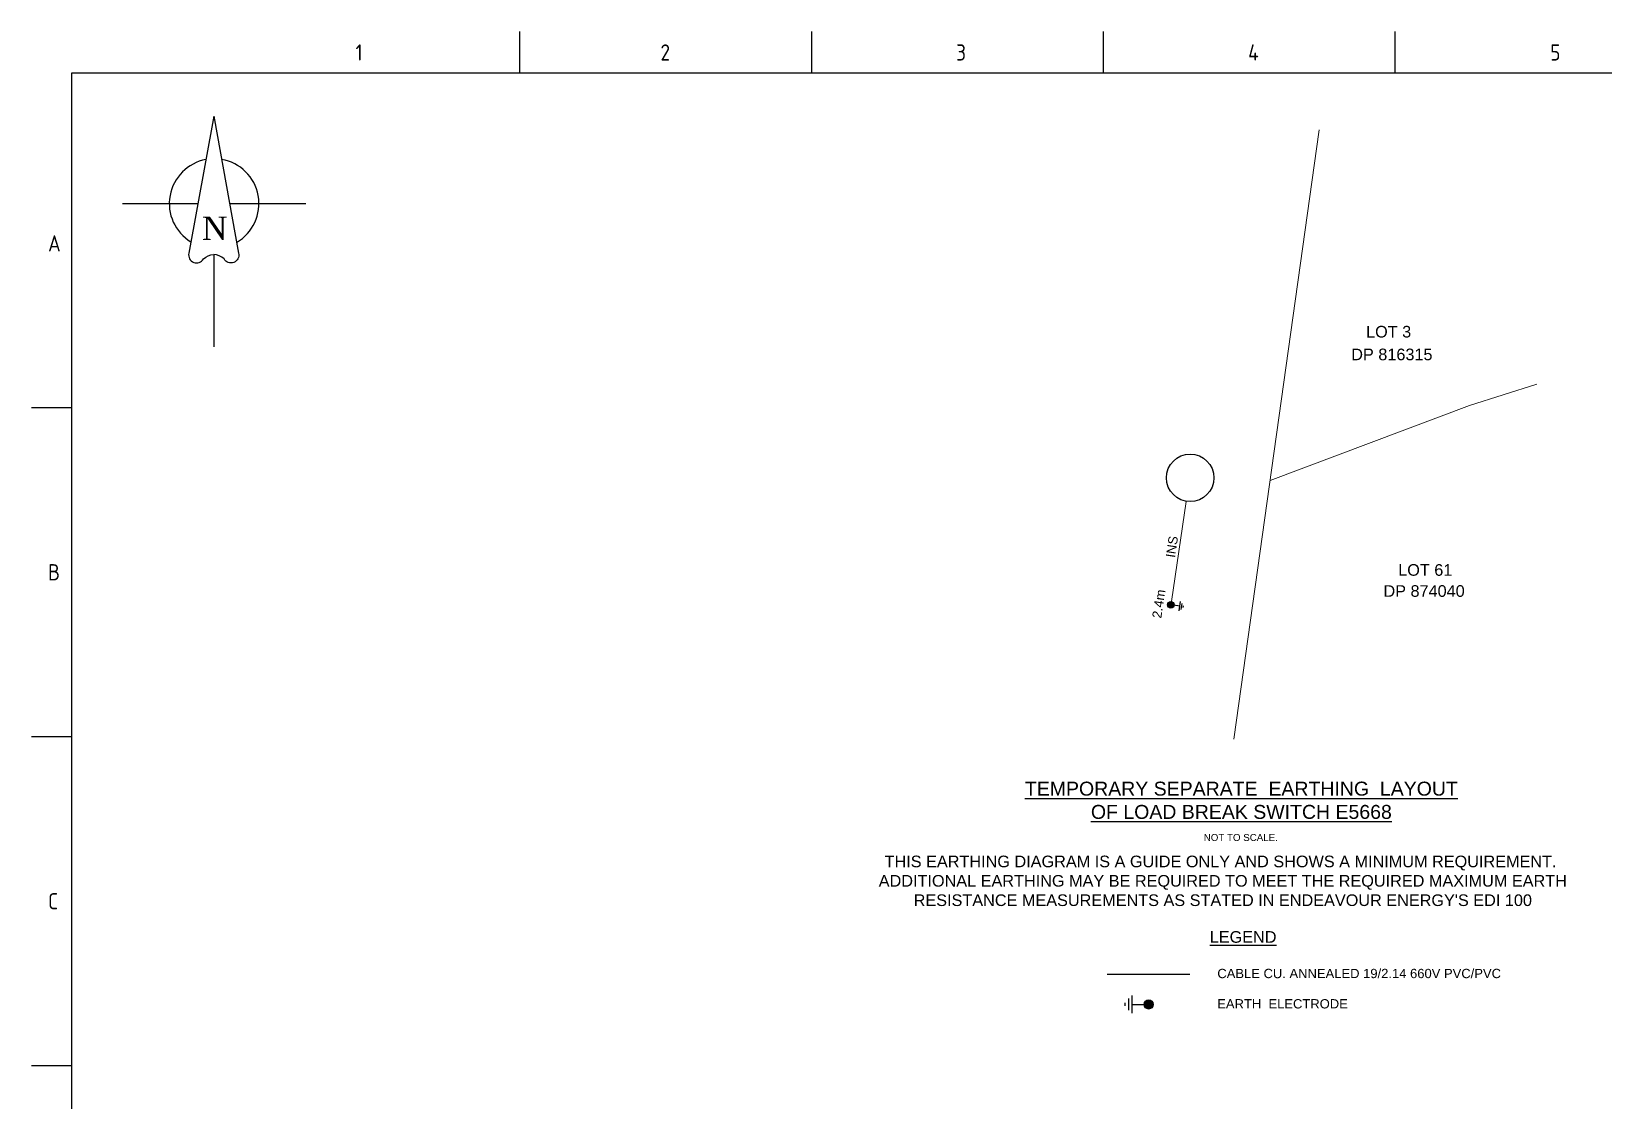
# Paper-space layout 'Sheet(2)' of a CAD drawing. Header units: metres, sheet in millimetres. Extents: x -29 to 809, y -5 to 581.
# Drawn here: x -28.8 to 309.4, y 351 to 581 of the extents above; entities that cross this region are included whole.
import ezdxf
from ezdxf.enums import TextEntityAlignment as Align

# ---------------------------------------------------------------- set-up
doc = ezdxf.new("R2010")
doc.units = ezdxf.units.M
doc.layers.get('0').update_dxf_attribs({"color": 6})
for name, color, linetype in [('_User Miscellaneous1', 7, 'Continuous'), ('_User Miscellaneous10', 7, 'Continuous'), ('_User Miscellaneous5', 7, 'Continuous'), ('Notes', 7, 'Continuous'), ('OH_Details_SP_MISC', 7, 'Continuous'), ('SupportsUG_SP_EXT', 7, 'Continuous')]:
    doc.layers.add(name, color=color, linetype=linetype)
doc.layers.add('Cadastre Land Parcels_SP_EXT', color=7, linetype='Continuous', lineweight=5)
doc.layers.add('Cadastre Roads_SP_EXT', color=7, linetype='Continuous', lineweight=5)
doc.styles.add('ARIAL', font='arial.ttf', dxfattribs={"height": 2})
doc.styles.add('iecISOCP', font='isocp.shx')
doc.styles.add('iecNAME', font='times.ttf')
doc.styles.get("Standard").update_dxf_attribs({"font": 'arial.ttf'})
doc.linetypes.add('IE Trench HV', pattern='A,7,-0.2,["/",Standard,S=3,R=0,X=0.6,Y=-1.4],-2.5', length=9.7)

# ---------------------------------------------------------------- blocks, each defined once
blk = doc.blocks.new('A1_FRAME_TITLE')
at = {"layer": 'Notes', "color": 7}
for p, q in [((89.14, 574.39), (89.14, 583.39)), ((154.65, 574.39), (154.65, 583.39)), ((-11.55, 574.39), (-11.55, 5.97))]:
    blk.add_line(p, q, dxfattribs=at)
at = {"layer": 'Notes', "linetype": 'Continuous'}
for p, q in [((220.16, 574.39), (220.16, 583.39)), ((285.67, 574.39), (285.67, 583.39)), ((-11.55, 502.43), (-20.55, 502.43)), ((-11.56, 431.68), (-20.55, 431.68)), ((-11.56, 360.93), (-20.55, 360.93))]:
    blk.add_line(p, q, dxfattribs=at)
at = {"layer": 'Notes', "color": 7, "flags": 128}
for points in [[(149.5, 574.39), (-11.55, 574.39)], [(844.88, 574.39), (149.5, 574.39)]]:
    blk.add_lwpolyline(points, dxfattribs=at)
blk.add_attdef('DRAFT_NUM', (9.35, 23.29), '', height=2.5, rotation=90)
at = {"layer": 'Notes', "color": 7, "style": 'iecISOCP'}
for s, p in [('1', (52.24, 577.12)), ('2', (120.7, 577.12)), ('3', (187.09, 577.12)), ('4', (252.67, 577.12)), ('5', (320.5, 577.12)), ('A', (-16.81, 536.06)), ('B', (-16.81, 465.31)), ('C', (-16.81, 394.56))]:
    blk.add_text(s, height=3.5, dxfattribs=at).set_placement(p)
at = {"layer": 'Notes', "color": 7, "style": 'iecISOCP', "flags": 8}
blk.add_attdef('VERSION_NO', text='', height=2.5, rotation=90, dxfattribs=at).set_placement((302.04, 43.81), align=Align.MIDDLE_CENTER)
at = {"layer": 'Notes', "color": 7, "style": 'iecISOCP'}
for tag, p in [('CAP_NO', (513.19, 43.46)), ('IE_NUM', (513.05, 37.81)), ('REF_No_1', (335.24, 32.31)), ('REF_1', (362.52, 32.31)), ('GEN_WO', (441.71, 31.76)), ('HV_SWITCH', (513.46, 32.16)), ('REF_No_2', (335.24, 26.31)), ('REF_2', (362.52, 26.31)), ('OH_WO', (441.71, 25.81)), ('UBD_REF', (513.05, 25.83)), ('REF_No_3', (335.24, 20.31)), ('REF_3', (362.52, 20.31)), ('UG_WO', (441.71, 20.05)), ('GIS_MAP_No', (513.05, 20.04)), ('REF_No_4', (335.24, 14.31)), ('REF_4', (362.52, 14.31)), ('SUB_WO', (441.71, 13.81)), ('HV_OP_DIAG', (513.33, 14.2)), ('LGA', (512.95, 7.78))]:
    blk.add_attdef(tag, p, '', height=2.5, dxfattribs=at)
at = {"layer": 'Notes', "style": 'iecISOCP'}
for tag, p in [('T1', (684.37, 39.47)), ('T2', (684.37, 34.35)), ('T3', (684.37, 28.92)), ('T4', (684.37, 23.66)), ('T5', (684.37, 18.23)), ('T6', (684.37, 12.97))]:
    blk.add_attdef(tag, text='', height=3.5, dxfattribs=at).set_placement(p, align=Align.CENTER)
at = {"layer": 'Notes', "color": 7, "style": 'iecISOCP'}
for tag, p in [('scale', (567.76, 33.27)), ('DRAWN', (567.76, 24.93)), ('DATE', (567.76, 16.88)), ('CHD', (567.76, 8.37)), ('DESIGN', (605.62, 9.15))]:
    blk.add_attdef(tag, text='', height=2.5, dxfattribs=at).set_placement(p, align=Align.CENTER)
at = {"layer": 'Notes', "color": 4, "style": 'iecISOCP'}
blk.add_attdef('NUM', text='', height=7, dxfattribs=at).set_placement((812.88, 20.12), align=Align.MIDDLE_CENTER)
at = {"layer": 'Notes', "color": 1, "style": 'iecISOCP'}
blk.add_attdef('REV', text='', height=5, dxfattribs=at).set_placement((840.57, 17.1), align=Align.CENTER)
at = {"layer": 'Notes', "color": 7, "style": 'iecISOCP'}
for tag, p in [('NS', (811.23, 8.12)), ('SHTS', (825.93, 8.12))]:
    blk.add_attdef(tag, text='', height=2.5, dxfattribs=at).set_placement(p, align=Align.MIDDLE)
at = {"layer": 'Notes', "style": 'iecISOCP'}
blk.add_attdef('ExportID', (-11.47, 2.39), '', height=2.5, dxfattribs=at)
at = {"layer": 'Notes', "style": 'iecISOCP', "flags": 1}
for tag, p in [('ProjectType', (-6.37, -26.8)), ('ProjectNumber', (3.01, -26.82)), ('DrawingNumber', (14.96, -26.8)), ('ProjectDescription', (27.02, -26.83)), ('ExportDate', (39.74, -26.79)), ('ExportUserName', (48.61, -26.8)), ('DesignerCompanyName', (60.94, -26.79)), ('ExportAreaOfInterest', (76.55, -26.81)), ('GIS_SUCCESS', (91.45, -26.78)), ('CAD_SUCCESS', (101.24, -26.78)), ('DEPOTCODE', (111.56, -26.88)), ('ExportCategories', (119.53, -26.8)), ('Comments', (133.84, -26.88))]:
    blk.add_attdef(tag, p, '', height=1, dxfattribs=at)
blk = doc.blocks.new('NorthPnt 11(NP11)')
for p, q in [((-19.7, 0.02), (-3.49, 0)), ((3.32, 0), (19.7, -0.02)), ((-0.08, -10.94), (-0.08, -30.8))]:
    blk.add_line(p, q)
for points in [[(-0.08, 18.81), (-5.43, -10.68, 0.877048), (-2.29, -11.9, -0.1543), (-0.08, -10.94, 0.090511)], [(-0.08, 18.81), (5.26, -10.68, -0.877048), (2.13, -11.9, 0.1543), (-0.08, -10.94, -0.090511)]]:
    blk.add_lwpolyline(points, format="xyb")
for start, end in [(100.5988, 238.8643), (300.0994, 80.4374)]:
    blk.add_arc((0, 0), 9.64, start, end)
at = {"color": 7, "style": 'iecNAME'}
blk.add_text('N', height=5.02, dxfattribs=at).set_placement((-2.62, -7.82))
blk = doc.blocks.new('m4')
at = {"layer": 'Notes', "color": 7, "linetype": 'Continuous'}
for points in [[(0, -1.95), (0, 0)], [(-1.43, -1.95), (1.43, -1.95)], [(-0.95, -2.52), (0.95, -2.52)], [(-0.24, -3.09), (0.24, -3.09)]]:
    blk.add_lwpolyline(points, dxfattribs=at)

psp = doc.layouts.new('Sheet(2)')

# ---------------------------------------------------------------- hatches: boundary and pattern name
at = {"layer": 'Notes'}
h = psp.add_hatch(color=256, dxfattribs=at)
edge = h.paths.add_edge_path()
edge.add_arc((216.35, 457.65), 0.706, 0, 360)
h = psp.add_hatch(color=256, dxfattribs=at)
edge = h.paths.add_edge_path()
edge.add_arc((211.56, 371.72), 0.992, -462.7694, -102.7694)

# ---------------------------------------------------------------- linework, layer by layer
at = {"layer": '_User Miscellaneous10'}
psp.add_circle((216.35, 457.65), 0.706, dxfattribs=at)
at = {"layer": 'Cadastre Land Parcels_SP_EXT', "linetype": 'Continuous'}
psp.add_lwpolyline([(295.1, 505.15), (280.57, 500.53), (237.68, 484.38)], dxfattribs=at)
at = {"layer": 'Cadastre Roads_SP_EXT', "linetype": 'Continuous'}
psp.add_lwpolyline([(229.88, 428.77), (248.28, 559.85)], dxfattribs=at)
at = {"layer": 'Notes', "ltscale": 0.5}
psp.add_circle((220.5, 484.98), 5.11, dxfattribs=at)
at = {"layer": 'Notes'}
psp.add_circle((211.56, 371.72), 0.992, dxfattribs=at)
at = {"layer": 'OH_Details_SP_MISC', "color": 7, "linetype": 'Continuous'}
psp.add_line((202.67, 378.24), (220.45, 378.24), dxfattribs=at)
at = {"layer": 'OH_Details_SP_MISC', "color": 7, "linetype": 'Continuous', "lineweight": 9, "flags": 128}
psp.add_lwpolyline([(219.64, 479.87), (216.46, 458.35)], dxfattribs=at)

# ---------------------------------------------------------------- block references
at = {"layer": 'Notes'}
psp.add_blockref('NorthPnt 11(NP11)', (10.53, 543.98), dxfattribs=at)
at = {"layer": 'Notes', "color": 7, "lineweight": 9, "xscale": 0.6999999999999998, "yscale": 0.6999999999999998, "zscale": 0.6999999999999998, "rotation": 81.56476710389101}
psp.add_blockref('m4', (216.9, 457.58), dxfattribs=at)
at = {"layer": 'Notes', "color": 7, "xscale": 1.333333333333329, "yscale": 1.333333333333329, "zscale": 1.333333333333329, "rotation": 270}
psp.add_blockref('m4', (210.57, 371.72), dxfattribs=at)
at = {"layer": 'SupportsUG_SP_EXT', "xscale": 0.958}
psp.add_blockref('A1_FRAME_TITLE', (-9.08, -2.39), dxfattribs=at)

# ---------------------------------------------------------------- texts
at = {"layer": '_User Miscellaneous1'}
for s, p in [('LOT 3', (258.34, 515.17)), ('DP 816315', (255.15, 510.28)), ('LOT 61', (265.25, 463.92)), ('DP 874040', (262.08, 459.39))]:
    psp.add_text(s, height=2.5, dxfattribs=at).set_placement(p)
at = {"layer": '_User Miscellaneous5', "linetype": 'IE Trench HV', "insert": (227.52, 403.72), "char_height": 2.5, "width": 149.5974, "attachment_point": 2, "style": 'ARIAL'}
psp.add_mtext("THIS EARTHING DIAGRAM IS A GUIDE ONLY AND SHOWS A MINIMUM REQUIREMENT.  ADDITIONAL EARTHING MAY BE REQUIRED TO MEET THE REQUIRED MAXIMUM EARTH RESISTANCE MEASUREMENTS AS STATED IN ENDEAVOUR ENERGY'S EDI 100  ", dxfattribs=at)
at = {"layer": 'Notes', "color": 7, "style": 'ARIAL'}
for s, p in [('INS', (218.16, 469.93)), ('2.4m', (215.32, 457.65))]:
    psp.add_text(s, height=2, rotation=81.5648, dxfattribs=at).set_placement(p, align=Align.BOTTOM_CENTER)
psp.add_text('NOT TO SCALE.', height=1.5, dxfattribs=at).set_placement((231.39, 406.43), align=Align.BOTTOM_CENTER)
at = {"layer": 'Notes', "style": 'ARIAL'}
psp.add_text('%%ULEGEND', height=2.5, dxfattribs=at).set_placement((231.89, 386.23), align=Align.MIDDLE_CENTER)
at = {"layer": 'Notes', "linetype": 'IE Trench HV', "insert": (231.51, 419.63), "char_height": 3, "width": 96.4781, "attachment_point": 2, "style": 'ARIAL'}
psp.add_mtext('{\\LTEMPORARY SEPARATE  EARTHING  LAYOUT\\POF LOAD BREAK SWITCH E5668}', dxfattribs=at)
at = {"layer": 'Notes', "color": 7, "linetype": 'IE Trench HV', "char_height": 2, "attachment_point": 1, "style": 'ARIAL'}
for s, insert, width in [('CABLE CU. ANNEALED 19/2.14 660V PVC/PVC', (226.34, 379.37), 60.8809), ('EARTH  ELECTRODE', (226.32, 372.85), 57.9072)]:
    psp.add_mtext(s, dxfattribs=dict(at, insert=insert, width=width))

doc.saveas('drawing.dxf')
